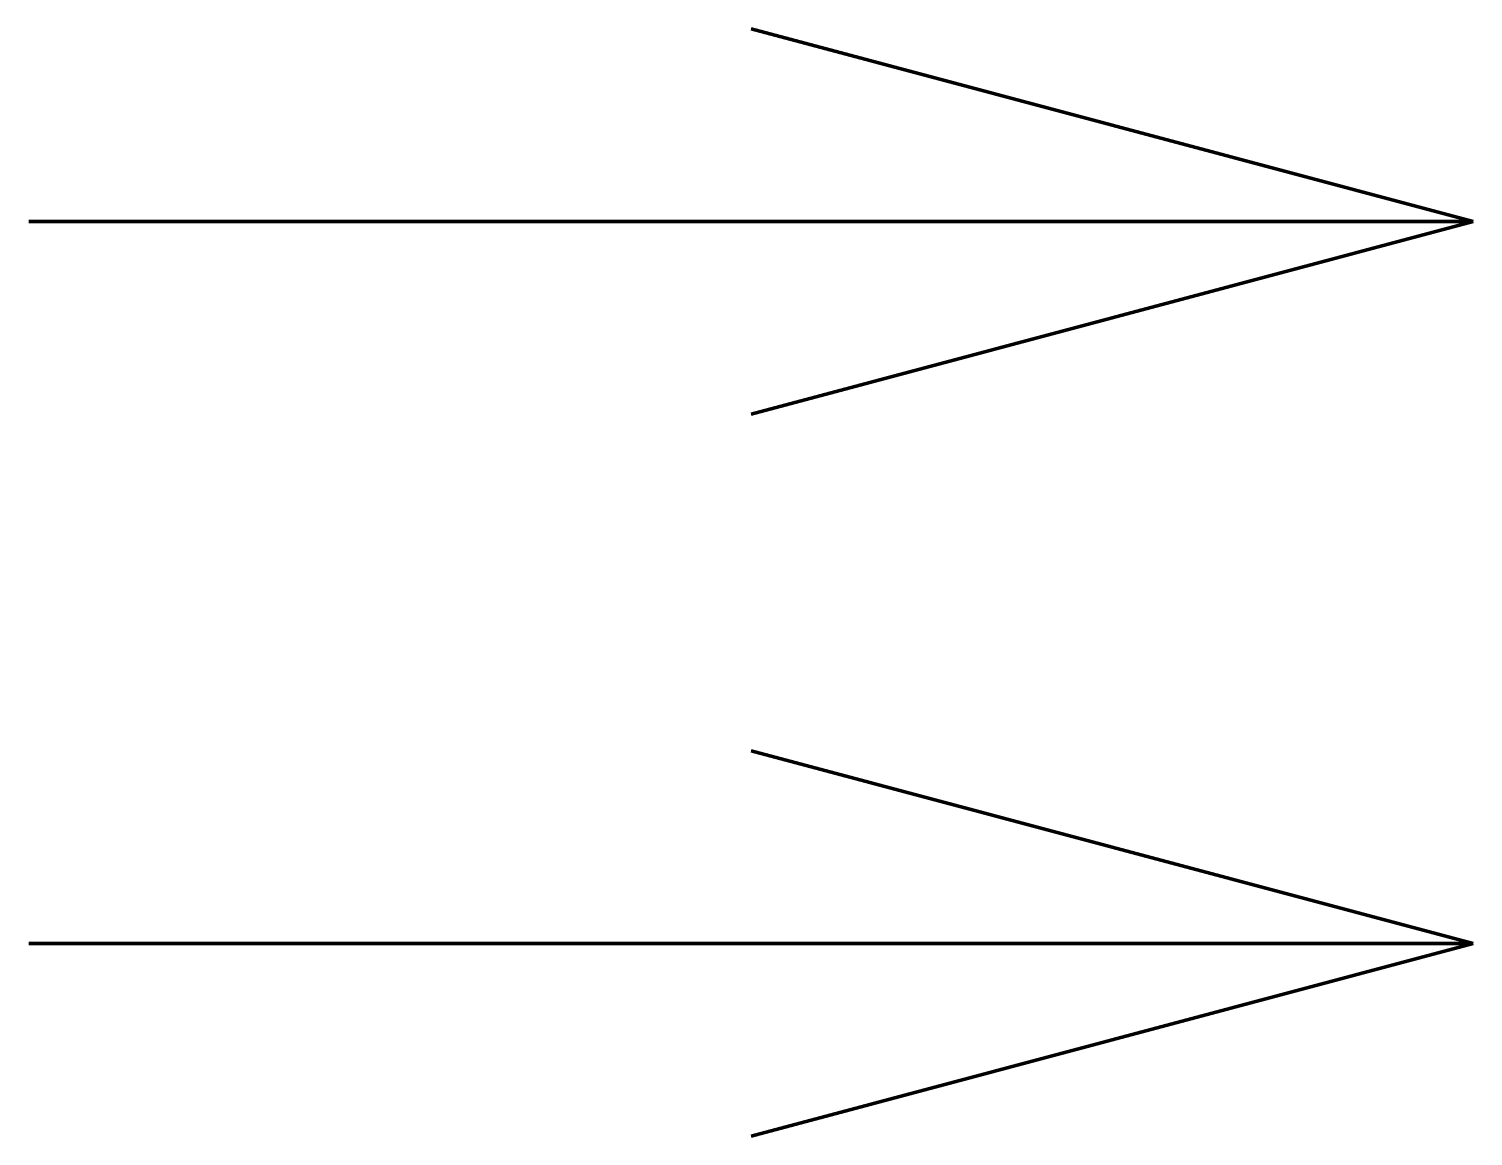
# Model space of a CAD drawing. Header units: millimetres. Extents: x 0 to 6, y -0.8 to 3.8.
import ezdxf

# ---------------------------------------------------------------- set-up
doc = ezdxf.new("R2010")
doc.units = ezdxf.units.MM
doc.layers.get('0').update_dxf_attribs({"linetype": 'CONTINUOUS', "lineweight": 0})

msp = doc.modelspace()

# ---------------------------------------------------------------- linework, layer by layer
at = {"color": 7, "linetype": 'CONTINUOUS', "lineweight": 70}
for p, q in [((3, 3.8), (6, 3)), ((0, 3), (6, 3)), ((6, 3), (3, 2.2)), ((3, 0.8), (6, 0)), ((6, 0), (0, 0)), ((6, 0), (3, -0.8))]:
    msp.add_line(p, q, dxfattribs=at)

doc.saveas('drawing.dxf')
